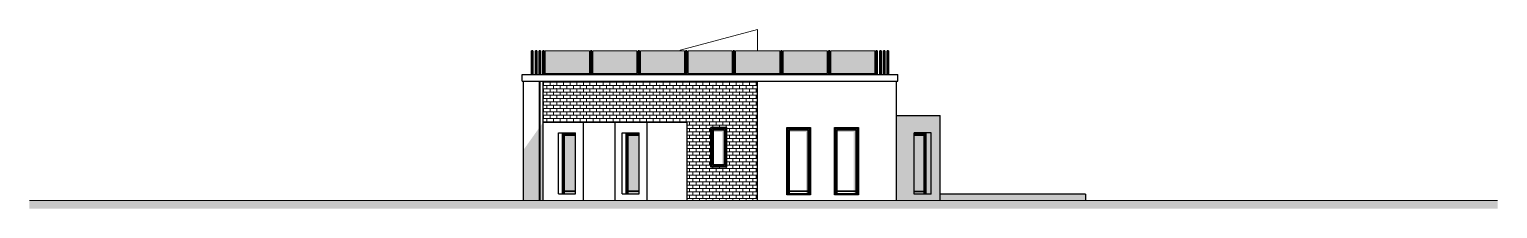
# Model space of a CAD drawing. Header units: metres. Extents: x -328 to 105, y 376 to 433.
# Drawn here: x 50.2 to 105.4, y 426.2 to 433 of the extents above; entities that cross this region are included whole.
import ezdxf

# ---------------------------------------------------------------- set-up
doc = ezdxf.new("R2010")
doc.units = ezdxf.units.M
doc.header["$MEASUREMENT"] = 0
for name, color, linetype in [('00 LineaTerra', 7, 'Continuous'), ('00 NON sezionato 00', 7, 'Continuous'), ('00 Ombre RET', 7, 'Continuous'), ('00 Porte&Fin', 7, 'Continuous'), ('00 Retini', 7, 'Continuous')]:
    doc.layers.add(name, color=color, linetype=linetype)

# ---------------------------------------------------------------- blocks, each defined once
blk = doc.blocks.new('*X2')
at = {"layer": '00 Retini', "color": 95, "linetype": 'Continuous', "lineweight": 18}
for p, q in [((69.351, 431), (69.374, 431)), ((69.351, 430.875), (69.374, 430.875)), ((69.351, 430.75), (69.374, 430.75)), ((69.351, 430.625), (69.374, 430.625)), ((69.351, 430.5), (69.374, 430.5)), ((69.351, 430.375), (69.374, 430.375)), ((69.351, 430.25), (69.374, 430.25)), ((69.351, 430.125), (69.374, 430.125)), ((69.351, 430), (69.374, 430)), ((69.351, 429.875), (69.374, 429.875)), ((69.351, 429.75), (69.374, 429.75)), ((69.351, 429.625), (69.374, 429.625)), ((69.351, 429.5), (69.374, 429.5)), ((69.351, 429.375), (69.374, 429.375)), ((69.351, 429.25), (69.374, 429.25)), ((69.351, 429.125), (69.374, 429.125)), ((69.351, 429), (69.374, 429)), ((69.351, 428.875), (69.374, 428.875)), ((69.351, 428.75), (69.374, 428.75)), ((69.351, 428.625), (69.374, 428.625)), ((69.351, 428.5), (69.374, 428.5)), ((69.351, 428.375), (69.374, 428.375)), ((69.351, 428.25), (69.374, 428.25)), ((69.351, 428.125), (69.374, 428.125)), ((69.351, 428), (69.374, 428)), ((69.351, 427.875), (69.374, 427.875)), ((69.351, 427.75), (69.374, 427.75)), ((69.351, 427.625), (69.374, 427.625)), ((69.351, 427.5), (69.374, 427.5)), ((69.351, 427.375), (69.374, 427.375)), ((69.351, 427.25), (69.374, 427.25)), ((69.351, 427.125), (69.374, 427.125)), ((69.351, 427), (69.374, 427)), ((69.351, 426.875), (69.374, 426.875)), ((69.351, 426.75), (69.374, 426.75)), ((69.351, 426.625), (69.374, 426.625))]:
    blk.add_line(p, q, dxfattribs=at)
blk = doc.blocks.new('Retino_1', base_point=(0, 2))
at = {"layer": '00 Retini', "color": 95, "linetype": 'Continuous', "lineweight": 18}
blk.add_blockref('*X2', (0, 0), dxfattribs=at)
blk = doc.blocks.new('*X4')
at = {"layer": '00 Retini', "color": 95, "linetype": 'Continuous', "lineweight": 18}
for p, q in [((69.494, 431), (70, 431)), ((69.5, 431), (69.5, 430.875)), ((69.625, 431.037), (69.625, 431)), ((69.75, 431), (69.75, 430.875)), ((69.875, 431.037), (69.875, 431)), ((70, 431), (71, 431)), ((70, 431), (70, 430.875)), ((70.125, 431.037), (70.125, 431)), ((70.25, 431), (70.25, 430.875)), ((70.375, 431.037), (70.375, 431)), ((70.5, 431), (70.5, 430.875)), ((70.625, 431.037), (70.625, 431)), ((70.75, 431), (70.75, 430.875)), ((70.875, 431.037), (70.875, 431)), ((71, 431), (72, 431)), ((71, 431), (71, 430.875)), ((71.125, 431.037), (71.125, 431)), ((71.25, 431), (71.25, 430.875)), ((71.375, 431.037), (71.375, 431)), ((71.5, 431), (71.5, 430.875)), ((71.625, 431.037), (71.625, 431)), ((71.75, 431), (71.75, 430.875)), ((71.875, 431.037), (71.875, 431)), ((72, 431), (73, 431)), ((72, 431), (72, 430.875)), ((72.125, 431.037), (72.125, 431)), ((72.25, 431), (72.25, 430.875)), ((72.375, 431.037), (72.375, 431)), ((72.5, 431), (72.5, 430.875)), ((72.625, 431.037), (72.625, 431)), ((72.75, 431), (72.75, 430.875)), ((72.875, 431.037), (72.875, 431)), ((73, 431), (74, 431)), ((73, 431), (73, 430.875)), ((73.125, 431.037), (73.125, 431)), ((73.25, 431), (73.25, 430.875)), ((73.375, 431.037), (73.375, 431)), ((73.5, 431), (73.5, 430.875)), ((73.625, 431.037), (73.625, 431)), ((73.75, 431), (73.75, 430.875)), ((73.875, 431.037), (73.875, 431)), ((74, 431), (75, 431)), ((74, 431), (74, 430.875)), ((74.125, 431.037), (74.125, 431)), ((74.25, 431), (74.25, 430.875)), ((74.375, 431.037), (74.375, 431)), ((74.5, 431), (74.5, 430.875)), ((74.625, 431.037), (74.625, 431)), ((74.75, 431), (74.75, 430.875)), ((74.875, 431.037), (74.875, 431)), ((75, 431), (76, 431)), ((75, 431), (75, 430.875)), ((75.125, 431.037), (75.125, 431)), ((75.25, 431), (75.25, 430.875)), ((75.375, 431.037), (75.375, 431)), ((75.5, 431), (75.5, 430.875)), ((75.625, 431.037), (75.625, 431)), ((75.75, 431), (75.75, 430.875)), ((75.875, 431.037), (75.875, 431)), ((76, 431), (77, 431)), ((76, 431), (76, 430.875)), ((76.125, 431.037), (76.125, 431)), ((76.25, 431), (76.25, 430.875)), ((76.375, 431.037), (76.375, 431)), ((76.5, 431), (76.5, 430.875)), ((76.625, 431.037), (76.625, 431)), ((76.75, 431), (76.75, 430.875)), ((76.875, 431.037), (76.875, 431)), ((77, 431), (77.551, 431)), ((77, 431), (77, 430.875)), ((77.125, 431.037), (77.125, 431)), ((77.25, 431), (77.25, 430.875)), ((77.375, 431.037), (77.375, 431)), ((77.5, 431), (77.5, 430.875)), ((69.494, 430.875), (70, 430.875)), ((69.494, 430.75), (70, 430.75)), ((69.494, 430.625), (70, 430.625)), ((69.494, 430.5), (70, 430.5)), ((69.5, 430.75), (69.5, 430.625)), ((69.5, 430.5), (69.5, 430.375)), ((69.625, 430.875), (69.625, 430.75)), ((69.625, 430.625), (69.625, 430.5)), ((69.75, 430.75), (69.75, 430.625)), ((69.75, 430.5), (69.75, 430.375)), ((69.875, 430.875), (69.875, 430.75)), ((69.875, 430.625), (69.875, 430.5)), ((70, 430.875), (71, 430.875)), ((70, 430.75), (71, 430.75)), ((70, 430.75), (70, 430.625)), ((70, 430.625), (71, 430.625)), ((70, 430.5), (71, 430.5)), ((70, 430.5), (70, 430.375)), ((70.125, 430.875), (70.125, 430.75)), ((70.125, 430.625), (70.125, 430.5)), ((70.25, 430.75), (70.25, 430.625)), ((70.25, 430.5), (70.25, 430.375)), ((70.375, 430.875), (70.375, 430.75)), ((70.375, 430.625), (70.375, 430.5)), ((70.5, 430.75), (70.5, 430.625)), ((70.5, 430.5), (70.5, 430.375)), ((70.625, 430.875), (70.625, 430.75)), ((70.625, 430.625), (70.625, 430.5)), ((70.75, 430.75), (70.75, 430.625)), ((70.75, 430.5), (70.75, 430.375)), ((70.875, 430.875), (70.875, 430.75)), ((70.875, 430.625), (70.875, 430.5)), ((71, 430.875), (72, 430.875)), ((71, 430.75), (72, 430.75)), ((71, 430.75), (71, 430.625)), ((71, 430.625), (72, 430.625)), ((71, 430.5), (72, 430.5)), ((71, 430.5), (71, 430.375)), ((71.125, 430.875), (71.125, 430.75)), ((71.125, 430.625), (71.125, 430.5)), ((71.25, 430.75), (71.25, 430.625)), ((71.25, 430.5), (71.25, 430.375)), ((71.375, 430.875), (71.375, 430.75)), ((71.375, 430.625), (71.375, 430.5)), ((71.5, 430.75), (71.5, 430.625)), ((71.5, 430.5), (71.5, 430.375)), ((71.625, 430.875), (71.625, 430.75)), ((71.625, 430.625), (71.625, 430.5)), ((71.75, 430.75), (71.75, 430.625)), ((71.75, 430.5), (71.75, 430.375)), ((71.875, 430.875), (71.875, 430.75)), ((71.875, 430.625), (71.875, 430.5)), ((72, 430.875), (73, 430.875)), ((72, 430.75), (73, 430.75)), ((72, 430.75), (72, 430.625)), ((72, 430.625), (73, 430.625)), ((72, 430.5), (73, 430.5)), ((72, 430.5), (72, 430.375)), ((72.125, 430.875), (72.125, 430.75)), ((72.125, 430.625), (72.125, 430.5)), ((72.25, 430.75), (72.25, 430.625)), ((72.25, 430.5), (72.25, 430.375)), ((72.375, 430.875), (72.375, 430.75)), ((72.375, 430.625), (72.375, 430.5)), ((72.5, 430.75), (72.5, 430.625)), ((72.5, 430.5), (72.5, 430.375)), ((72.625, 430.875), (72.625, 430.75)), ((72.625, 430.625), (72.625, 430.5)), ((72.75, 430.75), (72.75, 430.625)), ((72.75, 430.5), (72.75, 430.375)), ((72.875, 430.875), (72.875, 430.75)), ((72.875, 430.625), (72.875, 430.5)), ((73, 430.875), (74, 430.875)), ((73, 430.75), (74, 430.75)), ((73, 430.75), (73, 430.625)), ((73, 430.625), (74, 430.625)), ((73, 430.5), (74, 430.5)), ((73, 430.5), (73, 430.375)), ((73.125, 430.875), (73.125, 430.75)), ((73.125, 430.625), (73.125, 430.5)), ((73.25, 430.75), (73.25, 430.625)), ((73.25, 430.5), (73.25, 430.375)), ((73.375, 430.875), (73.375, 430.75)), ((73.375, 430.625), (73.375, 430.5)), ((73.5, 430.75), (73.5, 430.625)), ((73.5, 430.5), (73.5, 430.375)), ((73.625, 430.875), (73.625, 430.75)), ((73.625, 430.625), (73.625, 430.5)), ((73.75, 430.75), (73.75, 430.625)), ((73.75, 430.5), (73.75, 430.375)), ((73.875, 430.875), (73.875, 430.75)), ((73.875, 430.625), (73.875, 430.5)), ((74, 430.875), (75, 430.875)), ((74, 430.75), (75, 430.75)), ((74, 430.75), (74, 430.625)), ((74, 430.625), (75, 430.625)), ((74, 430.5), (75, 430.5)), ((74, 430.5), (74, 430.375)), ((74.125, 430.875), (74.125, 430.75)), ((74.125, 430.625), (74.125, 430.5)), ((74.25, 430.75), (74.25, 430.625)), ((74.25, 430.5), (74.25, 430.375)), ((74.375, 430.875), (74.375, 430.75)), ((74.375, 430.625), (74.375, 430.5)), ((74.5, 430.75), (74.5, 430.625)), ((74.5, 430.5), (74.5, 430.375)), ((74.625, 430.875), (74.625, 430.75)), ((74.625, 430.625), (74.625, 430.5)), ((74.75, 430.75), (74.75, 430.625)), ((74.75, 430.5), (74.75, 430.375)), ((74.875, 430.875), (74.875, 430.75)), ((74.875, 430.625), (74.875, 430.5)), ((75, 430.875), (76, 430.875)), ((75, 430.75), (76, 430.75)), ((75, 430.75), (75, 430.625)), ((75, 430.625), (76, 430.625)), ((75, 430.5), (76, 430.5)), ((75, 430.5), (75, 430.375)), ((75.125, 430.875), (75.125, 430.75)), ((75.125, 430.625), (75.125, 430.5)), ((75.25, 430.75), (75.25, 430.625)), ((75.25, 430.5), (75.25, 430.375)), ((75.375, 430.875), (75.375, 430.75)), ((75.375, 430.625), (75.375, 430.5)), ((75.5, 430.75), (75.5, 430.625)), ((75.5, 430.5), (75.5, 430.375)), ((75.625, 430.875), (75.625, 430.75)), ((75.625, 430.625), (75.625, 430.5)), ((75.75, 430.75), (75.75, 430.625)), ((75.75, 430.5), (75.75, 430.375)), ((75.875, 430.875), (75.875, 430.75)), ((75.875, 430.625), (75.875, 430.5)), ((76, 430.875), (77, 430.875)), ((76, 430.75), (77, 430.75)), ((76, 430.75), (76, 430.625)), ((76, 430.625), (77, 430.625)), ((76, 430.5), (77, 430.5)), ((76, 430.5), (76, 430.375)), ((76.125, 430.875), (76.125, 430.75)), ((76.125, 430.625), (76.125, 430.5)), ((76.25, 430.75), (76.25, 430.625)), ((76.25, 430.5), (76.25, 430.375)), ((76.375, 430.875), (76.375, 430.75)), ((76.375, 430.625), (76.375, 430.5)), ((76.5, 430.75), (76.5, 430.625)), ((76.5, 430.5), (76.5, 430.375)), ((76.625, 430.875), (76.625, 430.75)), ((76.625, 430.625), (76.625, 430.5)), ((76.75, 430.75), (76.75, 430.625)), ((76.75, 430.5), (76.75, 430.375)), ((76.875, 430.875), (76.875, 430.75)), ((76.875, 430.625), (76.875, 430.5)), ((77, 430.875), (77.551, 430.875)), ((77, 430.75), (77.551, 430.75)), ((77, 430.75), (77, 430.625)), ((77, 430.625), (77.551, 430.625)), ((77, 430.5), (77.551, 430.5)), ((77, 430.5), (77, 430.375)), ((77.125, 430.875), (77.125, 430.75)), ((77.125, 430.625), (77.125, 430.5)), ((77.25, 430.75), (77.25, 430.625)), ((77.25, 430.5), (77.25, 430.375)), ((77.375, 430.875), (77.375, 430.75)), ((77.375, 430.625), (77.375, 430.5)), ((77.5, 430.75), (77.5, 430.625)), ((77.5, 430.5), (77.5, 430.375)), ((69.494, 430.375), (70, 430.375)), ((69.494, 430.25), (70, 430.25)), ((69.494, 430.125), (70, 430.125)), ((69.494, 430), (70, 430)), ((69.494, 429.875), (70, 429.875)), ((69.5, 430.25), (69.5, 430.125)), ((69.5, 430), (69.5, 429.875)), ((69.625, 430.375), (69.625, 430.25)), ((69.625, 430.125), (69.625, 430)), ((69.625, 429.875), (69.625, 429.75)), ((69.75, 430.25), (69.75, 430.125)), ((69.75, 430), (69.75, 429.875)), ((69.875, 430.375), (69.875, 430.25)), ((69.875, 430.125), (69.875, 430)), ((69.875, 429.875), (69.875, 429.75)), ((70, 430.375), (71, 430.375)), ((70, 430.25), (71, 430.25)), ((70, 430.25), (70, 430.125)), ((70, 430.125), (71, 430.125)), ((70, 430), (71, 430)), ((70, 430), (70, 429.875)), ((70, 429.875), (71, 429.875)), ((70.125, 430.375), (70.125, 430.25)), ((70.125, 430.125), (70.125, 430)), ((70.125, 429.875), (70.125, 429.75)), ((70.25, 430.25), (70.25, 430.125)), ((70.25, 430), (70.25, 429.875)), ((70.375, 430.375), (70.375, 430.25)), ((70.375, 430.125), (70.375, 430)), ((70.375, 429.875), (70.375, 429.75)), ((70.5, 430.25), (70.5, 430.125)), ((70.5, 430), (70.5, 429.875)), ((70.625, 430.375), (70.625, 430.25)), ((70.625, 430.125), (70.625, 430)), ((70.625, 429.875), (70.625, 429.75)), ((70.75, 430.25), (70.75, 430.125)), ((70.75, 430), (70.75, 429.875)), ((70.875, 430.375), (70.875, 430.25)), ((70.875, 430.125), (70.875, 430)), ((70.875, 429.875), (70.875, 429.75)), ((71, 430.375), (72, 430.375)), ((71, 430.25), (72, 430.25)), ((71, 430.25), (71, 430.125)), ((71, 430.125), (72, 430.125)), ((71, 430), (72, 430)), ((71, 430), (71, 429.875)), ((71, 429.875), (72, 429.875)), ((71.125, 430.375), (71.125, 430.25)), ((71.125, 430.125), (71.125, 430)), ((71.125, 429.875), (71.125, 429.75)), ((71.25, 430.25), (71.25, 430.125)), ((71.25, 430), (71.25, 429.875)), ((71.375, 430.375), (71.375, 430.25)), ((71.375, 430.125), (71.375, 430)), ((71.375, 429.875), (71.375, 429.75)), ((71.5, 430.25), (71.5, 430.125)), ((71.5, 430), (71.5, 429.875)), ((71.625, 430.375), (71.625, 430.25)), ((71.625, 430.125), (71.625, 430)), ((71.625, 429.875), (71.625, 429.75)), ((71.75, 430.25), (71.75, 430.125)), ((71.75, 430), (71.75, 429.875)), ((71.875, 430.375), (71.875, 430.25)), ((71.875, 430.125), (71.875, 430)), ((71.875, 429.875), (71.875, 429.75)), ((72, 430.375), (73, 430.375)), ((72, 430.25), (73, 430.25)), ((72, 430.25), (72, 430.125)), ((72, 430.125), (73, 430.125)), ((72, 430), (73, 430)), ((72, 430), (72, 429.875)), ((72, 429.875), (73, 429.875)), ((72.125, 430.375), (72.125, 430.25)), ((72.125, 430.125), (72.125, 430)), ((72.125, 429.875), (72.125, 429.75)), ((72.25, 430.25), (72.25, 430.125)), ((72.25, 430), (72.25, 429.875)), ((72.375, 430.375), (72.375, 430.25)), ((72.375, 430.125), (72.375, 430)), ((72.375, 429.875), (72.375, 429.75)), ((72.5, 430.25), (72.5, 430.125)), ((72.5, 430), (72.5, 429.875)), ((72.625, 430.375), (72.625, 430.25)), ((72.625, 430.125), (72.625, 430)), ((72.625, 429.875), (72.625, 429.75)), ((72.75, 430.25), (72.75, 430.125)), ((72.75, 430), (72.75, 429.875)), ((72.875, 430.375), (72.875, 430.25)), ((72.875, 430.125), (72.875, 430)), ((72.875, 429.875), (72.875, 429.75)), ((73, 430.375), (74, 430.375)), ((73, 430.25), (74, 430.25)), ((73, 430.25), (73, 430.125)), ((73, 430.125), (74, 430.125)), ((73, 430), (74, 430)), ((73, 430), (73, 429.875)), ((73, 429.875), (74, 429.875)), ((73.125, 430.375), (73.125, 430.25)), ((73.125, 430.125), (73.125, 430)), ((73.125, 429.875), (73.125, 429.75)), ((73.25, 430.25), (73.25, 430.125)), ((73.25, 430), (73.25, 429.875)), ((73.375, 430.375), (73.375, 430.25)), ((73.375, 430.125), (73.375, 430)), ((73.375, 429.875), (73.375, 429.75)), ((73.5, 430.25), (73.5, 430.125)), ((73.5, 430), (73.5, 429.875)), ((73.625, 430.375), (73.625, 430.25)), ((73.625, 430.125), (73.625, 430)), ((73.625, 429.875), (73.625, 429.75)), ((73.75, 430.25), (73.75, 430.125)), ((73.75, 430), (73.75, 429.875)), ((73.875, 430.375), (73.875, 430.25)), ((73.875, 430.125), (73.875, 430)), ((73.875, 429.875), (73.875, 429.75)), ((74, 430.375), (75, 430.375)), ((74, 430.25), (75, 430.25)), ((74, 430.25), (74, 430.125)), ((74, 430.125), (75, 430.125)), ((74, 430), (75, 430)), ((74, 430), (74, 429.875)), ((74, 429.875), (75, 429.875)), ((74.125, 430.375), (74.125, 430.25)), ((74.125, 430.125), (74.125, 430)), ((74.125, 429.875), (74.125, 429.75)), ((74.25, 430.25), (74.25, 430.125)), ((74.25, 430), (74.25, 429.875)), ((74.375, 430.375), (74.375, 430.25)), ((74.375, 430.125), (74.375, 430)), ((74.375, 429.875), (74.375, 429.75)), ((74.5, 430.25), (74.5, 430.125)), ((74.5, 430), (74.5, 429.875)), ((74.625, 430.375), (74.625, 430.25)), ((74.625, 430.125), (74.625, 430)), ((74.625, 429.875), (74.625, 429.75)), ((74.75, 430.25), (74.75, 430.125)), ((74.75, 430), (74.75, 429.875)), ((74.875, 430.375), (74.875, 430.25)), ((74.875, 430.125), (74.875, 430)), ((74.875, 429.875), (74.875, 429.75)), ((75, 430.375), (76, 430.375)), ((75, 430.25), (76, 430.25)), ((75, 430.25), (75, 430.125)), ((75, 430.125), (76, 430.125)), ((75, 430), (76, 430)), ((75, 430), (75, 429.875)), ((75, 429.875), (76, 429.875)), ((75.125, 430.375), (75.125, 430.25)), ((75.125, 430.125), (75.125, 430)), ((75.125, 429.875), (75.125, 429.75)), ((75.25, 430.25), (75.25, 430.125)), ((75.25, 430), (75.25, 429.875)), ((75.375, 430.375), (75.375, 430.25)), ((75.375, 430.125), (75.375, 430)), ((75.375, 429.875), (75.375, 429.75)), ((75.5, 430.25), (75.5, 430.125)), ((75.5, 430), (75.5, 429.875)), ((75.625, 430.375), (75.625, 430.25)), ((75.625, 430.125), (75.625, 430)), ((75.625, 429.875), (75.625, 429.75)), ((75.75, 430.25), (75.75, 430.125)), ((75.75, 430), (75.75, 429.875)), ((75.875, 430.375), (75.875, 430.25)), ((75.875, 430.125), (75.875, 430)), ((75.875, 429.875), (75.875, 429.75)), ((76, 430.375), (77, 430.375)), ((76, 430.25), (77, 430.25)), ((76, 430.25), (76, 430.125)), ((76, 430.125), (77, 430.125)), ((76, 430), (77, 430)), ((76, 430), (76, 429.875)), ((76, 429.875), (77, 429.875)), ((76.125, 430.375), (76.125, 430.25)), ((76.125, 430.125), (76.125, 430)), ((76.125, 429.875), (76.125, 429.75)), ((76.25, 430.25), (76.25, 430.125)), ((76.25, 430), (76.25, 429.875)), ((76.375, 430.375), (76.375, 430.25)), ((76.375, 430.125), (76.375, 430)), ((76.375, 429.875), (76.375, 429.75)), ((76.5, 430.25), (76.5, 430.125)), ((76.5, 430), (76.5, 429.875)), ((76.625, 430.375), (76.625, 430.25)), ((76.625, 430.125), (76.625, 430)), ((76.625, 429.875), (76.625, 429.75)), ((76.75, 430.25), (76.75, 430.125)), ((76.75, 430), (76.75, 429.875)), ((76.875, 430.375), (76.875, 430.25)), ((76.875, 430.125), (76.875, 430)), ((76.875, 429.875), (76.875, 429.75)), ((77, 430.375), (77.551, 430.375)), ((77, 430.25), (77.551, 430.25)), ((77, 430.25), (77, 430.125)), ((77, 430.125), (77.551, 430.125)), ((77, 430), (77.551, 430)), ((77, 430), (77, 429.875)), ((77, 429.875), (77.551, 429.875)), ((77.125, 430.375), (77.125, 430.25)), ((77.125, 430.125), (77.125, 430)), ((77.125, 429.875), (77.125, 429.75)), ((77.25, 430.25), (77.25, 430.125)), ((77.25, 430), (77.25, 429.875)), ((77.375, 430.375), (77.375, 430.25)), ((77.375, 430.125), (77.375, 430)), ((77.375, 429.875), (77.375, 429.75)), ((77.5, 430.25), (77.5, 430.125)), ((77.5, 430), (77.5, 429.875)), ((69.494, 429.75), (70, 429.75)), ((69.494, 429.625), (70, 429.625)), ((69.494, 429.5), (70, 429.5)), ((69.5, 429.75), (69.5, 429.625)), ((69.5, 429.5), (69.5, 429.497)), ((69.625, 429.625), (69.625, 429.5)), ((69.75, 429.75), (69.75, 429.625)), ((69.75, 429.5), (69.75, 429.497)), ((69.875, 429.625), (69.875, 429.5)), ((70, 429.75), (71, 429.75)), ((70, 429.75), (70, 429.625)), ((70, 429.625), (71, 429.625)), ((70, 429.5), (71, 429.5)), ((70, 429.5), (70, 429.497)), ((70.125, 429.625), (70.125, 429.5)), ((70.25, 429.75), (70.25, 429.625)), ((70.25, 429.5), (70.25, 429.497)), ((70.375, 429.625), (70.375, 429.5)), ((70.5, 429.75), (70.5, 429.625)), ((70.5, 429.5), (70.5, 429.497)), ((70.625, 429.625), (70.625, 429.5)), ((70.75, 429.75), (70.75, 429.625)), ((70.75, 429.5), (70.75, 429.497)), ((70.875, 429.625), (70.875, 429.5)), ((71, 429.75), (72, 429.75)), ((71, 429.75), (71, 429.625)), ((71, 429.625), (72, 429.625)), ((71, 429.5), (72, 429.5)), ((71, 429.5), (71, 429.497)), ((71.125, 429.625), (71.125, 429.5)), ((71.25, 429.75), (71.25, 429.625)), ((71.25, 429.5), (71.25, 429.497)), ((71.375, 429.625), (71.375, 429.5)), ((71.5, 429.75), (71.5, 429.625)), ((71.5, 429.5), (71.5, 429.497)), ((71.625, 429.625), (71.625, 429.5)), ((71.75, 429.75), (71.75, 429.625)), ((71.75, 429.5), (71.75, 429.497)), ((71.875, 429.625), (71.875, 429.5)), ((72, 429.75), (73, 429.75)), ((72, 429.75), (72, 429.625)), ((72, 429.625), (73, 429.625)), ((72, 429.5), (73, 429.5)), ((72, 429.5), (72, 429.497)), ((72.125, 429.625), (72.125, 429.5)), ((72.25, 429.75), (72.25, 429.625)), ((72.25, 429.5), (72.25, 429.497)), ((72.375, 429.625), (72.375, 429.5)), ((72.5, 429.75), (72.5, 429.625)), ((72.5, 429.5), (72.5, 429.497)), ((72.625, 429.625), (72.625, 429.5)), ((72.75, 429.75), (72.75, 429.625)), ((72.75, 429.5), (72.75, 429.497)), ((72.875, 429.625), (72.875, 429.5)), ((73, 429.75), (74, 429.75)), ((73, 429.75), (73, 429.625)), ((73, 429.625), (74, 429.625)), ((73, 429.5), (74, 429.5)), ((73, 429.5), (73, 429.497)), ((73.125, 429.625), (73.125, 429.5)), ((73.25, 429.75), (73.25, 429.625)), ((73.25, 429.5), (73.25, 429.497)), ((73.375, 429.625), (73.375, 429.5)), ((73.5, 429.75), (73.5, 429.625)), ((73.5, 429.5), (73.5, 429.497)), ((73.625, 429.625), (73.625, 429.5)), ((73.75, 429.75), (73.75, 429.625)), ((73.75, 429.5), (73.75, 429.497)), ((73.875, 429.625), (73.875, 429.5)), ((74, 429.75), (75, 429.75)), ((74, 429.75), (74, 429.625)), ((74, 429.625), (75, 429.625)), ((74, 429.5), (75, 429.5)), ((74, 429.5), (74, 429.497)), ((74.125, 429.625), (74.125, 429.5)), ((74.25, 429.75), (74.25, 429.625)), ((74.25, 429.5), (74.25, 429.497)), ((74.375, 429.625), (74.375, 429.5)), ((74.5, 429.75), (74.5, 429.625)), ((74.5, 429.5), (74.5, 429.497)), ((74.625, 429.625), (74.625, 429.5)), ((74.75, 429.75), (74.75, 429.625)), ((74.75, 429.5), (74.75, 429.497)), ((74.875, 429.625), (74.875, 429.5)), ((74.909, 429.375), (75, 429.375)), ((75, 429.75), (76, 429.75)), ((75, 429.75), (75, 429.625)), ((75, 429.625), (76, 429.625)), ((75, 429.5), (76, 429.5)), ((75, 429.5), (75, 429.375)), ((75, 429.375), (76, 429.375)), ((75.125, 429.625), (75.125, 429.5)), ((75.125, 429.375), (75.125, 429.25)), ((75.25, 429.75), (75.25, 429.625)), ((75.25, 429.5), (75.25, 429.375)), ((75.375, 429.625), (75.375, 429.5)), ((75.375, 429.375), (75.375, 429.25)), ((75.5, 429.75), (75.5, 429.625)), ((75.5, 429.5), (75.5, 429.375)), ((75.625, 429.625), (75.625, 429.5)), ((75.625, 429.375), (75.625, 429.25)), ((75.75, 429.75), (75.75, 429.625)), ((75.75, 429.5), (75.75, 429.375)), ((75.875, 429.625), (75.875, 429.5)), ((75.875, 429.375), (75.875, 429.297)), ((76, 429.75), (77, 429.75)), ((76, 429.75), (76, 429.625)), ((76, 429.625), (77, 429.625)), ((76, 429.5), (77, 429.5)), ((76, 429.5), (76, 429.375)), ((76, 429.375), (77, 429.375)), ((76.125, 429.625), (76.125, 429.5)), ((76.125, 429.375), (76.125, 429.297)), ((76.25, 429.75), (76.25, 429.625)), ((76.25, 429.5), (76.25, 429.375)), ((76.375, 429.625), (76.375, 429.5)), ((76.375, 429.375), (76.375, 429.297)), ((76.5, 429.75), (76.5, 429.625)), ((76.5, 429.5), (76.5, 429.375)), ((76.625, 429.625), (76.625, 429.5)), ((76.625, 429.375), (76.625, 429.25)), ((76.75, 429.75), (76.75, 429.625)), ((76.75, 429.5), (76.75, 429.375)), ((76.875, 429.625), (76.875, 429.5)), ((76.875, 429.375), (76.875, 429.25)), ((77, 429.75), (77.551, 429.75)), ((77, 429.75), (77, 429.625)), ((77, 429.625), (77.551, 429.625)), ((77, 429.5), (77.551, 429.5)), ((77, 429.5), (77, 429.375)), ((77, 429.375), (77.551, 429.375)), ((77.125, 429.625), (77.125, 429.5)), ((77.125, 429.375), (77.125, 429.25)), ((77.25, 429.75), (77.25, 429.625)), ((77.25, 429.5), (77.25, 429.375)), ((77.375, 429.625), (77.375, 429.5)), ((77.375, 429.375), (77.375, 429.25)), ((77.5, 429.75), (77.5, 429.625)), ((77.5, 429.5), (77.5, 429.375)), ((74.909, 429.25), (75, 429.25)), ((74.909, 429.125), (75, 429.125)), ((74.909, 429), (75, 429)), ((74.909, 428.875), (75, 428.875)), ((74.909, 428.75), (75, 428.75)), ((75, 429.25), (75.801, 429.25)), ((75, 429.25), (75, 429.125)), ((75, 429.125), (75.801, 429.125)), ((75, 429), (75.801, 429)), ((75, 429), (75, 428.875)), ((75, 428.875), (75.801, 428.875)), ((75, 428.75), (75.801, 428.75)), ((75, 428.75), (75, 428.625)), ((75.125, 429.125), (75.125, 429)), ((75.125, 428.875), (75.125, 428.75)), ((75.25, 429.25), (75.25, 429.125)), ((75.25, 429), (75.25, 428.875)), ((75.25, 428.75), (75.25, 428.625)), ((75.375, 429.125), (75.375, 429)), ((75.375, 428.875), (75.375, 428.75)), ((75.5, 429.25), (75.5, 429.125)), ((75.5, 429), (75.5, 428.875)), ((75.5, 428.75), (75.5, 428.625)), ((75.625, 429.125), (75.625, 429)), ((75.625, 428.875), (75.625, 428.75)), ((75.75, 429.25), (75.75, 429.125)), ((75.75, 429), (75.75, 428.875)), ((75.75, 428.75), (75.75, 428.625)), ((76.401, 429.25), (77, 429.25)), ((76.401, 429.125), (77, 429.125)), ((76.401, 429), (77, 429)), ((76.401, 428.875), (77, 428.875)), ((76.401, 428.75), (77, 428.75)), ((76.5, 429.25), (76.5, 429.125)), ((76.5, 429), (76.5, 428.875)), ((76.5, 428.75), (76.5, 428.625)), ((76.625, 429.125), (76.625, 429)), ((76.625, 428.875), (76.625, 428.75)), ((76.75, 429.25), (76.75, 429.125)), ((76.75, 429), (76.75, 428.875)), ((76.75, 428.75), (76.75, 428.625)), ((76.875, 429.125), (76.875, 429)), ((76.875, 428.875), (76.875, 428.75)), ((77, 429.25), (77.551, 429.25)), ((77, 429.25), (77, 429.125)), ((77, 429.125), (77.551, 429.125)), ((77, 429), (77.551, 429)), ((77, 429), (77, 428.875)), ((77, 428.875), (77.551, 428.875)), ((77, 428.75), (77.551, 428.75)), ((77, 428.75), (77, 428.625)), ((77.125, 429.125), (77.125, 429)), ((77.125, 428.875), (77.125, 428.75)), ((77.25, 429.25), (77.25, 429.125)), ((77.25, 429), (77.25, 428.875)), ((77.25, 428.75), (77.25, 428.625)), ((77.375, 429.125), (77.375, 429)), ((77.375, 428.875), (77.375, 428.75)), ((77.5, 429.25), (77.5, 429.125)), ((77.5, 429), (77.5, 428.875)), ((77.5, 428.75), (77.5, 428.625)), ((74.909, 428.625), (75, 428.625)), ((74.909, 428.5), (75, 428.5)), ((74.909, 428.375), (75, 428.375)), ((74.909, 428.25), (75, 428.25)), ((75, 428.625), (75.801, 428.625)), ((75, 428.5), (75.801, 428.5)), ((75, 428.5), (75, 428.375)), ((75, 428.375), (75.801, 428.375)), ((75, 428.25), (75.801, 428.25)), ((75, 428.25), (75, 428.125)), ((75.125, 428.625), (75.125, 428.5)), ((75.125, 428.375), (75.125, 428.25)), ((75.25, 428.5), (75.25, 428.375)), ((75.25, 428.25), (75.25, 428.125)), ((75.375, 428.625), (75.375, 428.5)), ((75.375, 428.375), (75.375, 428.25)), ((75.5, 428.5), (75.5, 428.375)), ((75.5, 428.25), (75.5, 428.125)), ((75.625, 428.625), (75.625, 428.5)), ((75.625, 428.375), (75.625, 428.25)), ((75.75, 428.5), (75.75, 428.375)), ((75.75, 428.25), (75.75, 428.125)), ((76.401, 428.625), (77, 428.625)), ((76.401, 428.5), (77, 428.5)), ((76.401, 428.375), (77, 428.375)), ((76.401, 428.25), (77, 428.25)), ((76.5, 428.5), (76.5, 428.375)), ((76.5, 428.25), (76.5, 428.125)), ((76.625, 428.625), (76.625, 428.5)), ((76.625, 428.375), (76.625, 428.25)), ((76.75, 428.5), (76.75, 428.375)), ((76.75, 428.25), (76.75, 428.125)), ((76.875, 428.625), (76.875, 428.5)), ((76.875, 428.375), (76.875, 428.25)), ((77, 428.625), (77.551, 428.625)), ((77, 428.5), (77.551, 428.5)), ((77, 428.5), (77, 428.375)), ((77, 428.375), (77.551, 428.375)), ((77, 428.25), (77.551, 428.25)), ((77, 428.25), (77, 428.125)), ((77.125, 428.625), (77.125, 428.5)), ((77.125, 428.375), (77.125, 428.25)), ((77.25, 428.5), (77.25, 428.375)), ((77.25, 428.25), (77.25, 428.125)), ((77.375, 428.625), (77.375, 428.5)), ((77.375, 428.375), (77.375, 428.25)), ((77.5, 428.5), (77.5, 428.375)), ((77.5, 428.25), (77.5, 428.125)), ((74.909, 428.125), (75, 428.125)), ((74.909, 428), (75, 428)), ((74.909, 427.875), (75, 427.875)), ((74.909, 427.75), (75, 427.75)), ((74.909, 427.625), (75, 427.625)), ((75, 428.125), (75.801, 428.125)), ((75, 428), (75.801, 428)), ((75, 428), (75, 427.875)), ((75, 427.875), (75.801, 427.875)), ((75, 427.75), (76, 427.75)), ((75, 427.75), (75, 427.625)), ((75, 427.625), (76, 427.625)), ((75.125, 428.125), (75.125, 428)), ((75.125, 427.875), (75.125, 427.75)), ((75.125, 427.625), (75.125, 427.5)), ((75.25, 428), (75.25, 427.875)), ((75.25, 427.75), (75.25, 427.625)), ((75.375, 428.125), (75.375, 428)), ((75.375, 427.875), (75.375, 427.75)), ((75.375, 427.625), (75.375, 427.5)), ((75.5, 428), (75.5, 427.875)), ((75.5, 427.75), (75.5, 427.625)), ((75.625, 428.125), (75.625, 428)), ((75.625, 427.875), (75.625, 427.75)), ((75.625, 427.625), (75.625, 427.5)), ((75.75, 428), (75.75, 427.875)), ((75.75, 427.75), (75.75, 427.625)), ((75.875, 427.797), (75.875, 427.75)), ((75.875, 427.625), (75.875, 427.5)), ((76, 427.75), (77, 427.75)), ((76, 427.75), (76, 427.625)), ((76, 427.625), (77, 427.625)), ((76.125, 427.797), (76.125, 427.75)), ((76.125, 427.625), (76.125, 427.5)), ((76.25, 427.75), (76.25, 427.625)), ((76.375, 427.797), (76.375, 427.75)), ((76.375, 427.625), (76.375, 427.5)), ((76.401, 428.125), (77, 428.125)), ((76.401, 428), (77, 428)), ((76.401, 427.875), (77, 427.875)), ((76.5, 428), (76.5, 427.875)), ((76.5, 427.75), (76.5, 427.625)), ((76.625, 428.125), (76.625, 428)), ((76.625, 427.875), (76.625, 427.75)), ((76.625, 427.625), (76.625, 427.5)), ((76.75, 428), (76.75, 427.875)), ((76.75, 427.75), (76.75, 427.625)), ((76.875, 428.125), (76.875, 428)), ((76.875, 427.875), (76.875, 427.75)), ((76.875, 427.625), (76.875, 427.5)), ((77, 428.125), (77.551, 428.125)), ((77, 428), (77.551, 428)), ((77, 428), (77, 427.875)), ((77, 427.875), (77.551, 427.875)), ((77, 427.75), (77.551, 427.75)), ((77, 427.75), (77, 427.625)), ((77, 427.625), (77.551, 427.625)), ((77.125, 428.125), (77.125, 428)), ((77.125, 427.875), (77.125, 427.75)), ((77.125, 427.625), (77.125, 427.5)), ((77.25, 428), (77.25, 427.875)), ((77.25, 427.75), (77.25, 427.625)), ((77.375, 428.125), (77.375, 428)), ((77.375, 427.875), (77.375, 427.75)), ((77.375, 427.625), (77.375, 427.5)), ((77.5, 428), (77.5, 427.875)), ((77.5, 427.75), (77.5, 427.625)), ((74.909, 427.5), (75, 427.5)), ((74.909, 427.375), (75, 427.375)), ((74.909, 427.25), (75, 427.25)), ((74.909, 427.125), (75, 427.125)), ((75, 427.5), (76, 427.5)), ((75, 427.5), (75, 427.375)), ((75, 427.375), (76, 427.375)), ((75, 427.25), (76, 427.25)), ((75, 427.25), (75, 427.125)), ((75, 427.125), (76, 427.125)), ((75.125, 427.375), (75.125, 427.25)), ((75.125, 427.125), (75.125, 427)), ((75.25, 427.5), (75.25, 427.375)), ((75.25, 427.25), (75.25, 427.125)), ((75.375, 427.375), (75.375, 427.25)), ((75.375, 427.125), (75.375, 427)), ((75.5, 427.5), (75.5, 427.375)), ((75.5, 427.25), (75.5, 427.125)), ((75.625, 427.375), (75.625, 427.25)), ((75.625, 427.125), (75.625, 427)), ((75.75, 427.5), (75.75, 427.375)), ((75.75, 427.25), (75.75, 427.125)), ((75.875, 427.375), (75.875, 427.25)), ((75.875, 427.125), (75.875, 427)), ((76, 427.5), (77, 427.5)), ((76, 427.5), (76, 427.375)), ((76, 427.375), (77, 427.375)), ((76, 427.25), (77, 427.25)), ((76, 427.25), (76, 427.125)), ((76, 427.125), (77, 427.125)), ((76.125, 427.375), (76.125, 427.25)), ((76.125, 427.125), (76.125, 427)), ((76.25, 427.5), (76.25, 427.375)), ((76.25, 427.25), (76.25, 427.125)), ((76.375, 427.375), (76.375, 427.25)), ((76.375, 427.125), (76.375, 427)), ((76.5, 427.5), (76.5, 427.375)), ((76.5, 427.25), (76.5, 427.125)), ((76.625, 427.375), (76.625, 427.25)), ((76.625, 427.125), (76.625, 427)), ((76.75, 427.5), (76.75, 427.375)), ((76.75, 427.25), (76.75, 427.125)), ((76.875, 427.375), (76.875, 427.25)), ((76.875, 427.125), (76.875, 427)), ((77, 427.5), (77.551, 427.5)), ((77, 427.5), (77, 427.375)), ((77, 427.375), (77.551, 427.375)), ((77, 427.25), (77.551, 427.25)), ((77, 427.25), (77, 427.125)), ((77, 427.125), (77.551, 427.125)), ((77.125, 427.375), (77.125, 427.25)), ((77.125, 427.125), (77.125, 427)), ((77.25, 427.5), (77.25, 427.375)), ((77.25, 427.25), (77.25, 427.125)), ((77.375, 427.375), (77.375, 427.25)), ((77.375, 427.125), (77.375, 427)), ((77.5, 427.5), (77.5, 427.375)), ((77.5, 427.25), (77.5, 427.125)), ((74.909, 427), (75, 427)), ((74.909, 426.875), (75, 426.875)), ((74.909, 426.75), (75, 426.75)), ((74.909, 426.625), (75, 426.625)), ((75, 427), (76, 427)), ((75, 427), (75, 426.875)), ((75, 426.875), (76, 426.875)), ((75, 426.75), (76, 426.75)), ((75, 426.75), (75, 426.625)), ((75, 426.625), (76, 426.625)), ((75.125, 426.875), (75.125, 426.75)), ((75.125, 426.625), (75.125, 426.547)), ((75.25, 427), (75.25, 426.875)), ((75.25, 426.75), (75.25, 426.625)), ((75.375, 426.875), (75.375, 426.75)), ((75.375, 426.625), (75.375, 426.547)), ((75.5, 427), (75.5, 426.875)), ((75.5, 426.75), (75.5, 426.625)), ((75.625, 426.875), (75.625, 426.75)), ((75.625, 426.625), (75.625, 426.547)), ((75.75, 427), (75.75, 426.875)), ((75.75, 426.75), (75.75, 426.625)), ((75.875, 426.875), (75.875, 426.75)), ((75.875, 426.625), (75.875, 426.547)), ((76, 427), (77, 427)), ((76, 427), (76, 426.875)), ((76, 426.875), (77, 426.875)), ((76, 426.75), (77, 426.75)), ((76, 426.75), (76, 426.625)), ((76, 426.625), (77, 426.625)), ((76.125, 426.875), (76.125, 426.75)), ((76.125, 426.625), (76.125, 426.547)), ((76.25, 427), (76.25, 426.875)), ((76.25, 426.75), (76.25, 426.625)), ((76.375, 426.875), (76.375, 426.75)), ((76.375, 426.625), (76.375, 426.547)), ((76.5, 427), (76.5, 426.875)), ((76.5, 426.75), (76.5, 426.625)), ((76.625, 426.875), (76.625, 426.75)), ((76.625, 426.625), (76.625, 426.547)), ((76.75, 427), (76.75, 426.875)), ((76.75, 426.75), (76.75, 426.625)), ((76.875, 426.875), (76.875, 426.75)), ((76.875, 426.625), (76.875, 426.547)), ((77, 427), (77.551, 427)), ((77, 427), (77, 426.875)), ((77, 426.875), (77.551, 426.875)), ((77, 426.75), (77.551, 426.75)), ((77, 426.75), (77, 426.625)), ((77, 426.625), (77.551, 426.625)), ((77.125, 426.875), (77.125, 426.75)), ((77.125, 426.625), (77.125, 426.547)), ((77.25, 427), (77.25, 426.875)), ((77.25, 426.75), (77.25, 426.625)), ((77.375, 426.875), (77.375, 426.75)), ((77.375, 426.625), (77.375, 426.547)), ((77.5, 427), (77.5, 426.875)), ((77.5, 426.75), (77.5, 426.625))]:
    blk.add_line(p, q, dxfattribs=at)
for p in [(70, 431), (70, 431), (71, 431), (71, 431), (72, 431), (72, 431), (73, 431), (73, 431), (74, 431), (74, 431), (75, 431), (75, 431), (76, 431), (76, 431), (77, 431), (77, 431), (69.875, 430.875), (69.875, 430.625), (70, 430.75), (70, 430.75), (70, 430.5), (70, 430.5), (70.875, 430.875), (70.875, 430.625), (71, 430.75), (71, 430.75), (71, 430.5), (71, 430.5), (71.875, 430.875), (71.875, 430.625), (72, 430.75), (72, 430.75), (72, 430.5), (72, 430.5), (72.875, 430.875), (72.875, 430.625), (73, 430.75), (73, 430.75), (73, 430.5), (73, 430.5), (73.875, 430.875), (73.875, 430.625), (74, 430.75), (74, 430.75), (74, 430.5), (74, 430.5), (74.875, 430.875), (74.875, 430.625), (75, 430.75), (75, 430.75), (75, 430.5), (75, 430.5), (75.875, 430.875), (75.875, 430.625), (76, 430.75), (76, 430.75), (76, 430.5), (76, 430.5), (76.875, 430.875), (76.875, 430.625), (77, 430.75), (77, 430.75), (77, 430.5), (77, 430.5), (69.875, 430.375), (69.875, 430.125), (69.875, 429.875), (70, 430.25), (70, 430.25), (70, 430), (70, 430), (70.875, 430.375), (70.875, 430.125), (70.875, 429.875), (71, 430.25), (71, 430.25), (71, 430), (71, 430), (71.875, 430.375), (71.875, 430.125), (71.875, 429.875), (72, 430.25), (72, 430.25), (72, 430), (72, 430), (72.875, 430.375), (72.875, 430.125), (72.875, 429.875), (73, 430.25), (73, 430.25), (73, 430), (73, 430), (73.875, 430.375), (73.875, 430.125), (73.875, 429.875), (74, 430.25), (74, 430.25), (74, 430), (74, 430), (74.875, 430.375), (74.875, 430.125), (74.875, 429.875), (75, 430.25), (75, 430.25), (75, 430), (75, 430), (75.875, 430.375), (75.875, 430.125), (75.875, 429.875), (76, 430.25), (76, 430.25), (76, 430), (76, 430), (76.875, 430.375), (76.875, 430.125), (76.875, 429.875), (77, 430.25), (77, 430.25), (77, 430), (77, 430), (69.875, 429.625), (70, 429.75), (70, 429.75), (70, 429.5), (70, 429.5), (70.875, 429.625), (71, 429.75), (71, 429.75), (71, 429.5), (71, 429.5), (71.875, 429.625), (72, 429.75), (72, 429.75), (72, 429.5), (72, 429.5), (72.875, 429.625), (73, 429.75), (73, 429.75), (73, 429.5), (73, 429.5), (73.875, 429.625), (74, 429.75), (74, 429.75), (74, 429.5), (74, 429.5), (74.875, 429.625), (75, 429.75), (75, 429.75), (75, 429.5), (75, 429.5), (75.875, 429.625), (75.875, 429.375), (76, 429.75), (76, 429.75), (76, 429.5), (76, 429.5), (76.875, 429.625), (76.875, 429.375), (77, 429.75), (77, 429.75), (77, 429.5), (77, 429.5), (75, 429.25), (75, 429.25), (75, 429), (75, 429), (75, 428.75), (75, 428.75), (76.875, 429.125), (76.875, 428.875), (77, 429.25), (77, 429.25), (77, 429), (77, 429), (77, 428.75), (77, 428.75), (75, 428.5), (75, 428.5), (75, 428.25), (75, 428.25), (76.875, 428.625), (76.875, 428.375), (77, 428.5), (77, 428.5), (77, 428.25), (77, 428.25), (75, 428), (75, 428), (75, 427.75), (75, 427.75), (75.875, 427.625), (76, 427.75), (76, 427.75), (76.875, 428.125), (76.875, 427.875), (76.875, 427.625), (77, 428), (77, 428), (77, 427.75), (77, 427.75), (75, 427.5), (75, 427.5), (75, 427.25), (75, 427.25), (75.875, 427.375), (75.875, 427.125), (76, 427.5), (76, 427.5), (76, 427.25), (76, 427.25), (76.875, 427.375), (76.875, 427.125), (77, 427.5), (77, 427.5), (77, 427.25), (77, 427.25), (75, 427), (75, 427), (75, 426.75), (75, 426.75), (75.875, 426.875), (75.875, 426.625), (76, 427), (76, 427), (76, 426.75), (76, 426.75), (76.875, 426.875), (76.875, 426.625), (77, 427), (77, 427), (77, 426.75), (77, 426.75)]:
    blk.add_point(p, dxfattribs=at)
blk = doc.blocks.new('Retino_2', base_point=(0, 2))
at = {"layer": '00 Retini', "color": 95, "linetype": 'Continuous', "lineweight": 18}
blk.add_blockref('*X4', (0, 0), dxfattribs=at)

msp = doc.modelspace()

# ---------------------------------------------------------------- hatches: boundary and pattern name
at = {"layer": '00 Ombre RET', "linetype": 'Continuous', "lineweight": 35}
for points in [[(68.751, 431.037), (69.374, 431.037), (69.374, 431.001), (68.751, 431.001)], [(82.786, 431.037), (82.786, 431.001), (69.494, 431.001), (69.494, 431.037)], [(69.494, 429.497), (68.751, 428.454), (68.751, 426.547), (69.494, 426.547)], [(76.401, 427.797), (76.224, 427.797), (76.224, 429.12), (75.801, 429.12), (75.801, 429.297), (76.401, 429.297)], [(79.551, 426.797), (79.374, 426.797), (79.374, 429.12), (78.651, 429.12), (78.651, 429.297), (79.551, 429.297)], [(81.351, 426.797), (81.174, 426.797), (81.174, 429.12), (80.451, 429.12), (80.451, 429.297), (81.351, 429.297)], [(82.786, 429.747), (82.786, 426.547), (84.428, 426.547), (84.428, 429.747)], [(70.216, 429.097), (70.216, 426.797), (70.701, 426.797), (70.701, 429.097)], [(72.616, 429.097), (72.616, 426.797), (73.101, 426.797), (73.101, 429.097)], [(84.428, 426.797), (89.901, 426.797), (89.901, 426.547), (84.428, 426.547)]]:
    msp.add_hatch(color=244, dxfattribs=at).paths.add_polyline_path(points)
at = {"layer": '00 Ombre RET', "linetype": 'Continuous', "lineweight": 18}
msp.add_hatch(color=97, dxfattribs=at).paths.add_polyline_path([(50.156, 426.547), (105.403, 426.547), (105.403, 426.247), (50.156, 426.247)])
at = {"layer": '00 Retini', "linetype": 'Continuous', "lineweight": 35}
for points in [[(71.229, 432.167), (69.569, 432.167), (69.569, 431.317), (71.229, 431.317)], [(73.019, 432.167), (71.359, 432.167), (71.359, 431.317), (73.019, 431.317)], [(74.809, 432.167), (73.149, 432.167), (73.149, 431.317), (74.809, 431.317)], [(76.599, 432.167), (74.939, 432.167), (74.939, 431.317), (76.599, 431.317)], [(78.389, 432.167), (76.729, 432.167), (76.729, 431.317), (78.389, 431.317)], [(80.179, 432.167), (78.519, 432.167), (78.519, 431.317), (80.179, 431.317)], [(81.969, 432.167), (80.309, 432.167), (80.309, 431.317), (81.969, 431.317)]]:
    msp.add_hatch(color=155, dxfattribs=at).paths.add_polyline_path(points)

# ---------------------------------------------------------------- linework, layer by layer
at = {"layer": '00 LineaTerra', "color": 6, "linetype": 'Continuous', "lineweight": 18}
msp.add_line((50.156, 426.547), (105.403, 426.547), dxfattribs=at)
at = {"layer": '00 NON sezionato 00', "color": 93, "linetype": 'Continuous', "lineweight": 18}
for p, q in [((77.556, 432.975), (74.646, 432.196)), ((77.556, 432.975), (77.556, 432.167)), ((74.646, 432.196), (74.646, 432.167))]:
    msp.add_line(p, q, dxfattribs=at)
at = {"layer": '00 NON sezionato 00', "color": 3, "linetype": 'Continuous', "lineweight": 35}
for p, q in [((69.051, 431.287), (69.051, 432.167)), ((69.051, 432.167), (69.101, 432.167)), ((69.101, 431.287), (69.101, 432.167)), ((69.194, 431.287), (69.194, 432.167)), ((69.194, 432.167), (69.244, 432.167)), ((69.244, 431.287), (69.244, 432.167)), ((69.336, 431.287), (69.336, 432.167)), ((69.336, 432.167), (69.386, 432.167)), ((69.386, 431.287), (69.386, 432.167)), ((69.479, 431.287), (69.479, 432.167)), ((69.479, 432.167), (69.529, 432.167)), ((69.529, 431.287), (69.529, 432.167)), ((69.529, 432.107), (69.569, 432.107)), ((71.269, 432.107), (71.229, 432.107)), ((71.269, 431.287), (71.269, 432.167)), ((71.269, 432.167), (71.319, 432.167)), ((71.319, 431.287), (71.319, 432.167)), ((71.319, 432.107), (71.359, 432.107)), ((73.059, 432.107), (73.019, 432.107)), ((73.059, 431.287), (73.059, 432.167)), ((73.059, 432.167), (73.109, 432.167)), ((73.109, 431.287), (73.109, 432.167)), ((73.109, 432.107), (73.149, 432.107)), ((74.849, 432.107), (74.809, 432.107)), ((74.849, 431.287), (74.849, 432.167)), ((74.849, 432.167), (74.899, 432.167)), ((74.899, 431.287), (74.899, 432.167)), ((74.899, 432.107), (74.939, 432.107)), ((76.639, 432.107), (76.599, 432.107)), ((76.639, 431.287), (76.639, 432.167)), ((76.639, 432.167), (76.689, 432.167)), ((76.689, 431.287), (76.689, 432.167)), ((76.689, 432.107), (76.729, 432.107)), ((78.429, 432.107), (78.389, 432.107)), ((78.429, 431.287), (78.429, 432.167)), ((78.429, 432.167), (78.479, 432.167)), ((78.479, 431.287), (78.479, 432.167)), ((78.479, 432.107), (78.519, 432.107)), ((80.219, 432.107), (80.179, 432.107)), ((80.219, 431.287), (80.219, 432.167)), ((80.219, 432.167), (80.269, 432.167)), ((80.269, 431.287), (80.269, 432.167)), ((80.269, 432.107), (80.309, 432.107)), ((82.009, 432.107), (81.969, 432.107)), ((82.009, 431.287), (82.009, 432.167)), ((82.009, 432.167), (82.059, 432.167)), ((82.059, 431.287), (82.059, 432.167)), ((82.151, 431.287), (82.151, 432.167)), ((82.151, 432.167), (82.201, 432.167)), ((82.201, 431.287), (82.201, 432.167)), ((82.294, 431.287), (82.294, 432.167)), ((82.294, 432.167), (82.344, 432.167)), ((82.344, 431.287), (82.344, 432.167)), ((82.436, 431.287), (82.436, 432.167)), ((82.436, 432.167), (82.486, 432.167)), ((82.486, 431.287), (82.486, 432.167)), ((69.529, 432.007), (69.569, 432.007)), ((71.269, 432.007), (71.229, 432.007)), ((71.319, 432.007), (71.359, 432.007)), ((73.059, 432.007), (73.019, 432.007)), ((73.109, 432.007), (73.149, 432.007)), ((74.849, 432.007), (74.809, 432.007)), ((74.899, 432.007), (74.939, 432.007)), ((76.639, 432.007), (76.599, 432.007)), ((76.689, 432.007), (76.729, 432.007)), ((78.429, 432.007), (78.389, 432.007)), ((78.479, 432.007), (78.519, 432.007)), ((80.219, 432.007), (80.179, 432.007)), ((80.269, 432.007), (80.309, 432.007)), ((82.009, 432.007), (81.969, 432.007)), ((69.529, 431.477), (69.569, 431.477)), ((69.529, 431.377), (69.569, 431.377)), ((71.269, 431.477), (71.229, 431.477)), ((71.269, 431.377), (71.229, 431.377)), ((71.319, 431.477), (71.359, 431.477)), ((71.319, 431.377), (71.359, 431.377)), ((73.059, 431.477), (73.019, 431.477)), ((73.059, 431.377), (73.019, 431.377)), ((73.109, 431.477), (73.149, 431.477)), ((73.109, 431.377), (73.149, 431.377)), ((74.849, 431.477), (74.809, 431.477)), ((74.849, 431.377), (74.809, 431.377)), ((74.899, 431.477), (74.939, 431.477)), ((74.899, 431.377), (74.939, 431.377)), ((76.639, 431.477), (76.599, 431.477)), ((76.639, 431.377), (76.599, 431.377)), ((76.689, 431.477), (76.729, 431.477)), ((76.689, 431.377), (76.729, 431.377)), ((78.429, 431.477), (78.389, 431.477)), ((78.429, 431.377), (78.389, 431.377)), ((78.479, 431.477), (78.519, 431.477)), ((78.479, 431.377), (78.519, 431.377)), ((80.219, 431.477), (80.179, 431.477)), ((80.219, 431.377), (80.179, 431.377)), ((80.269, 431.477), (80.309, 431.477)), ((80.269, 431.377), (80.309, 431.377)), ((82.009, 431.477), (81.969, 431.477)), ((82.009, 431.377), (81.969, 431.377))]:
    msp.add_line(p, q, dxfattribs=at)
at = {"layer": '00 NON sezionato 00', "color": 28, "linetype": 'Continuous', "lineweight": 18}
for p, q in [((69.569, 432.167), (71.229, 432.167)), ((69.569, 432.167), (69.569, 431.317)), ((71.229, 432.167), (71.229, 431.317)), ((71.359, 432.167), (73.019, 432.167)), ((71.359, 432.167), (71.359, 431.317)), ((73.019, 432.167), (73.019, 431.317)), ((73.149, 432.167), (74.809, 432.167)), ((73.149, 432.167), (73.149, 431.317)), ((74.809, 432.167), (74.809, 431.317)), ((74.939, 432.167), (76.599, 432.167)), ((74.939, 432.167), (74.939, 431.317)), ((76.599, 432.167), (76.599, 431.317)), ((76.729, 432.167), (78.389, 432.167)), ((76.729, 432.167), (76.729, 431.317)), ((78.389, 432.167), (78.389, 431.317)), ((78.519, 432.167), (80.179, 432.167)), ((78.519, 432.167), (78.519, 431.317)), ((80.179, 432.167), (80.179, 431.317)), ((80.309, 432.167), (81.969, 432.167)), ((80.309, 432.167), (80.309, 431.317)), ((81.969, 432.167), (81.969, 431.317)), ((69.569, 431.317), (71.229, 431.317)), ((71.359, 431.317), (73.019, 431.317)), ((73.149, 431.317), (74.809, 431.317)), ((74.939, 431.317), (76.599, 431.317)), ((76.729, 431.317), (78.389, 431.317)), ((78.519, 431.317), (80.179, 431.317)), ((80.309, 431.317), (81.969, 431.317))]:
    msp.add_line(p, q, dxfattribs=at)
at = {"layer": '00 NON sezionato 00', "color": 2, "linetype": 'Continuous', "lineweight": 25}
for p, q in [((68.701, 431.287), (82.836, 431.287)), ((68.701, 431.037), (68.701, 431.287)), ((68.701, 431.037), (82.836, 431.037)), ((68.751, 426.547), (68.751, 431.037)), ((69.351, 426.547), (69.351, 431.037)), ((69.374, 426.547), (69.374, 431.037)), ((69.494, 426.547), (69.494, 431.037)), ((77.551, 426.547), (77.551, 431.037)), ((82.786, 426.547), (82.786, 431.037)), ((82.836, 431.037), (82.836, 431.287)), ((69.494, 429.497), (74.909, 429.497)), ((69.494, 426.547), (69.494, 429.497)), ((71.001, 426.547), (71.001, 429.497)), ((72.201, 426.547), (72.201, 429.497)), ((73.401, 426.547), (73.401, 429.497)), ((74.909, 426.547), (74.909, 429.497)), ((75.801, 427.797), (75.801, 429.297)), ((76.401, 429.297), (75.801, 429.297)), ((76.401, 427.797), (76.401, 429.297)), ((78.651, 429.297), (79.551, 429.297)), ((78.651, 426.767), (78.651, 429.297)), ((79.551, 429.297), (79.551, 426.767)), ((80.451, 429.297), (81.351, 429.297)), ((80.451, 426.767), (80.451, 429.297)), ((81.351, 429.297), (81.351, 426.767)), ((82.786, 429.747), (84.428, 429.747)), ((84.428, 426.547), (84.428, 429.747)), ((70.065, 429.097), (70.701, 429.097)), ((70.065, 426.797), (70.065, 429.097)), ((70.701, 426.797), (70.701, 429.097)), ((72.465, 429.097), (73.101, 429.097)), ((72.465, 426.797), (72.465, 429.097)), ((73.101, 426.797), (73.101, 429.097)), ((84.084, 429.097), (83.447, 429.097)), ((83.447, 426.787), (83.447, 429.097)), ((84.084, 426.787), (84.084, 429.097)), ((76.401, 427.797), (75.801, 427.797)), ((70.065, 426.797), (70.701, 426.797)), ((72.465, 426.797), (73.101, 426.797)), ((79.551, 426.797), (78.651, 426.797)), ((79.551, 426.767), (78.651, 426.767)), ((81.351, 426.797), (80.451, 426.797)), ((81.351, 426.767), (80.451, 426.767)), ((84.084, 426.787), (83.447, 426.787)), ((89.901, 426.787), (84.428, 426.787)), ((89.901, 426.787), (89.901, 426.547))]:
    msp.add_line(p, q, dxfattribs=at)
at = {"layer": '00 Porte&Fin', "color": 3, "linetype": 'Continuous', "lineweight": 35}
for p, q in [((70.216, 426.797), (70.216, 429.097)), ((70.245, 429.057), (70.701, 429.057)), ((70.245, 426.797), (70.245, 429.057)), ((70.28, 429.007), (70.701, 429.007)), ((70.28, 426.797), (70.28, 429.007)), ((72.616, 426.797), (72.616, 429.097)), ((72.645, 429.057), (73.101, 429.057)), ((72.645, 426.797), (72.645, 429.057)), ((72.68, 429.007), (73.101, 429.007)), ((72.68, 426.797), (72.68, 429.007)), ((75.841, 429.257), (76.361, 429.257)), ((75.841, 427.837), (75.841, 429.257)), ((75.891, 429.207), (76.311, 429.207)), ((75.891, 427.887), (75.891, 429.207)), ((76.311, 427.887), (76.311, 429.207)), ((76.361, 427.837), (76.361, 429.257)), ((78.691, 426.797), (78.691, 429.257)), ((78.691, 429.257), (79.511, 429.257)), ((78.741, 426.797), (78.741, 429.207)), ((78.741, 429.207), (79.461, 429.207)), ((79.461, 426.797), (79.461, 429.207)), ((79.511, 426.797), (79.511, 429.257)), ((80.491, 426.797), (80.491, 429.257)), ((80.491, 429.257), (81.311, 429.257)), ((80.541, 426.797), (80.541, 429.207)), ((80.541, 429.207), (81.261, 429.207)), ((81.261, 426.797), (81.261, 429.207)), ((81.311, 426.797), (81.311, 429.257)), ((83.859, 429.057), (83.447, 429.057)), ((83.824, 429.007), (83.447, 429.007)), ((83.824, 426.787), (83.824, 429.007)), ((83.859, 426.787), (83.859, 429.057)), ((83.888, 426.787), (83.888, 429.097)), ((75.841, 427.837), (76.361, 427.837)), ((75.891, 427.887), (76.311, 427.887)), ((70.28, 426.897), (70.701, 426.897)), ((72.68, 426.897), (73.101, 426.897)), ((78.741, 426.897), (79.461, 426.897)), ((80.541, 426.897), (81.261, 426.897)), ((83.824, 426.887), (83.447, 426.887))]:
    msp.add_line(p, q, dxfattribs=at)

# ---------------------------------------------------------------- block references
at = {"layer": '00 Retini', "color": 95, "linetype": 'Continuous', "lineweight": 18}
for name in ['Retino_1', 'Retino_2']:
    msp.add_blockref(name, (0, 2), dxfattribs=at)

doc.saveas('drawing.dxf')
